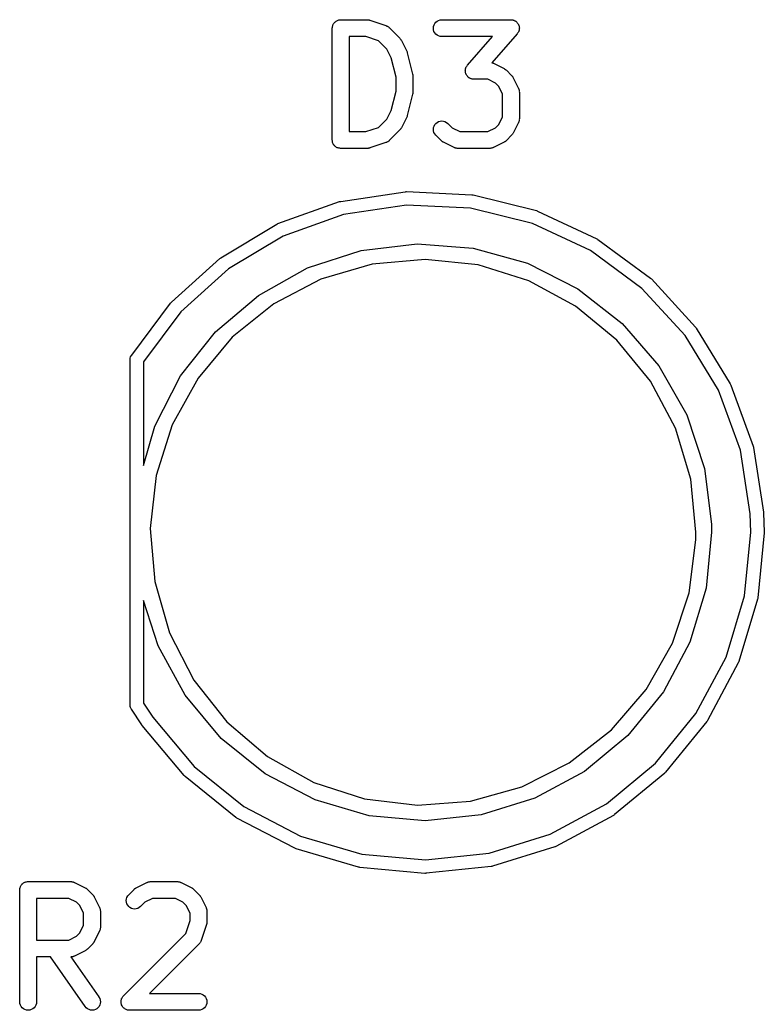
# Model space of a CAD drawing. Extents: x 96 to 170.2, y -65.9 to -29.9.
# Drawn here: x 111.71 to 118.37, y -53.3 to -44.44 of the extents above; entities that cross this region are included whole.
import ezdxf

# ---------------------------------------------------------------- set-up
doc = ezdxf.new("R2010")
doc.units = 0
doc.header["$MEASUREMENT"] = 0
doc.layers.add('BLACK', color=7, linetype='CONTINUOUS')

msp = doc.modelspace()

# ---------------------------------------------------------------- linework, layer by layer
at = {"layer": 'BLACK', "linetype": 'CONTINUOUS'}
for p, q in [((114.525, -44.4608), (114.531, -44.4564)), ((114.531, -44.4564), (114.536, -44.4519)), ((114.536, -44.4519), (114.537, -44.4518)), ((114.537, -44.4516), (114.543, -44.4484)), ((114.537, -44.4518), (114.537, -44.4516)), ((114.543, -44.4484), (114.549, -44.445)), ((114.549, -44.445), (114.55, -44.445)), ((114.55, -44.4448), (114.557, -44.4428)), ((114.55, -44.445), (114.55, -44.4448)), ((114.557, -44.4428), (114.563, -44.4408)), ((114.563, -44.4408), (114.564, -44.4408)), ((114.564, -44.4407), (114.571, -44.4401)), ((114.564, -44.4408), (114.564, -44.4407)), ((114.571, -44.4401), (114.578, -44.4394)), ((114.578, -44.4394), (114.816, -44.4394)), ((114.816, -44.4394), (114.817, -44.4394)), ((114.817, -44.4394), (114.821, -44.4399)), ((114.821, -44.4399), (114.825, -44.44)), ((114.825, -44.44), (114.828, -44.4407)), ((114.828, -44.4407), (114.832, -44.441)), ((114.832, -44.441), (114.836, -44.4423)), ((114.836, -44.4423), (114.84, -44.4432)), ((114.84, -44.4432), (114.983, -44.4908)), ((115.43, -44.4612), (115.441, -44.4519)), ((115.441, -44.4519), (115.454, -44.445)), ((115.454, -44.445), (115.468, -44.4408)), ((115.468, -44.4408), (115.483, -44.4394)), ((115.483, -44.4394), (116.102, -44.4394)), ((116.102, -44.4394), (116.103, -44.4394)), ((116.103, -44.4394), (116.107, -44.4399)), ((116.107, -44.4399), (116.112, -44.4401)), ((116.112, -44.4401), (116.115, -44.4407)), ((116.115, -44.4407), (116.117, -44.441)), ((116.117, -44.441), (116.122, -44.4424)), ((116.122, -44.4424), (116.126, -44.4435)), ((116.126, -44.4435), (116.129, -44.4446)), ((116.129, -44.4446), (116.131, -44.4454)), ((116.131, -44.4454), (116.135, -44.4477)), ((116.135, -44.4477), (116.14, -44.4497)), ((116.14, -44.4497), (116.142, -44.4512)), ((116.142, -44.4512), (116.144, -44.4525)), ((116.144, -44.4525), (116.148, -44.4555)), ((116.148, -44.4555), (116.151, -44.4583)), ((114.503, -44.5133), (114.504, -44.5063)), ((114.503, -44.5138), (114.503, -44.5133)), ((114.503, -44.5139), (114.503, -44.5138)), ((114.503, -44.5144), (114.503, -44.5139)), ((114.503, -44.5139), (114.503, -44.5139)), ((114.503, -45.5144), (114.503, -44.5144)), ((114.504, -44.4993), (114.505, -44.499)), ((114.504, -44.5063), (114.504, -44.4993)), ((114.505, -44.4988), (114.507, -44.4921)), ((114.505, -44.499), (114.505, -44.4988)), ((114.507, -44.4921), (114.509, -44.4853)), ((114.509, -44.4848), (114.512, -44.4786)), ((114.509, -44.4851), (114.509, -44.4848)), ((114.509, -44.4853), (114.509, -44.4851)), ((114.512, -44.4786), (114.516, -44.4724)), ((114.516, -44.472), (114.521, -44.4666)), ((114.516, -44.4722), (114.516, -44.472)), ((114.516, -44.4724), (114.516, -44.4722)), ((114.521, -44.4666), (114.525, -44.4612)), ((114.525, -44.461), (114.525, -44.4608)), ((114.525, -44.4612), (114.525, -44.461)), ((114.983, -44.4908), (114.984, -44.4912)), ((114.984, -44.4912), (114.986, -44.4921)), ((114.986, -44.4921), (114.988, -44.4928)), ((114.988, -44.4928), (114.992, -44.4952)), ((114.992, -44.4952), (114.997, -44.4973)), ((114.997, -44.4973), (114.999, -44.4986)), ((114.999, -44.4986), (115.001, -44.4997)), ((115.001, -44.4997), (115.005, -44.5029)), ((115.005, -44.5029), (115.009, -44.5059)), ((115.009, -44.5059), (115.01, -44.5076)), ((115.01, -44.5076), (115.012, -44.509)), ((115.012, -44.509), (115.107, -44.6042)), ((115.408, -44.5139), (115.409, -44.4993)), ((115.409, -44.5284), (115.408, -44.5139)), ((115.409, -44.4993), (115.414, -44.4853)), ((115.413, -44.5425), (115.409, -44.5284)), ((115.42, -44.5554), (115.413, -44.5425)), ((115.414, -44.4853), (115.42, -44.4724)), ((115.42, -44.4724), (115.43, -44.4612)), ((116.151, -44.4583), (116.153, -44.4602)), ((116.153, -44.4602), (116.155, -44.4619)), ((116.155, -44.4619), (116.158, -44.4656)), ((116.158, -44.4656), (116.161, -44.469)), ((116.161, -44.469), (116.163, -44.4713)), ((116.163, -44.4713), (116.164, -44.4733)), ((116.164, -44.4733), (116.167, -44.4775)), ((116.167, -44.4775), (116.169, -44.4815)), ((116.169, -44.4815), (116.17, -44.484)), ((116.171, -44.5434), (116.169, -44.5476)), ((116.17, -44.484), (116.171, -44.4863)), ((116.171, -44.4863), (116.173, -44.4908)), ((116.172, -44.5409), (116.171, -44.5434)), ((116.173, -44.5385), (116.172, -44.5409)), ((116.173, -44.4908), (116.174, -44.4952)), ((116.174, -44.534), (116.173, -44.5385)), ((116.174, -44.4952), (116.175, -44.4978)), ((116.175, -44.5295), (116.174, -44.534)), ((116.175, -44.4978), (116.175, -44.5003)), ((116.175, -44.5003), (116.176, -44.505)), ((116.176, -44.5243), (116.175, -44.5268)), ((116.175, -44.5268), (116.175, -44.5295)), ((116.176, -44.505), (116.177, -44.5097)), ((116.177, -44.5097), (116.176, -44.5123)), ((116.176, -44.5123), (116.177, -44.5149)), ((116.177, -44.5149), (116.176, -44.5196)), ((116.176, -44.5196), (116.176, -44.5243)), ((114.653, -44.5894), (114.653, -45.4394)), ((114.804, -44.5894), (114.653, -44.5894)), ((114.918, -44.6276), (114.804, -44.5894)), ((114.992, -44.7017), (114.918, -44.6276)), ((115.107, -44.6042), (115.108, -44.6049)), ((115.108, -44.6049), (115.11, -44.6082)), ((115.11, -44.6082), (115.113, -44.6113)), ((115.113, -44.6113), (115.115, -44.614)), ((115.115, -44.614), (115.117, -44.6164)), ((115.117, -44.6164), (115.119, -44.6201)), ((115.119, -44.6201), (115.121, -44.6237)), ((115.121, -44.6237), (115.169, -44.7189)), ((115.429, -44.5669), (115.42, -44.5554)), ((115.44, -44.5763), (115.429, -44.5669)), ((115.453, -44.5833), (115.44, -44.5763)), ((115.467, -44.5877), (115.453, -44.5833)), ((115.482, -44.5894), (115.467, -44.5877)), ((115.483, -44.5894), (115.482, -44.5894)), ((115.936, -44.5894), (115.483, -44.5894)), ((115.712, -44.8459), (115.936, -44.5894)), ((116.158, -44.5638), (115.931, -44.8231)), ((116.161, -44.5599), (116.158, -44.5638)), ((116.164, -44.5563), (116.161, -44.5599)), ((116.165, -44.554), (116.164, -44.5563)), ((116.167, -44.5519), (116.165, -44.554)), ((116.169, -44.5476), (116.167, -44.5519)), ((115.031, -44.7787), (114.992, -44.7017)), ((115.169, -44.7189), (115.169, -44.7199)), ((115.169, -44.7199), (115.169, -44.7202)), ((115.169, -44.7202), (115.17, -44.7205)), ((115.17, -44.7205), (115.172, -44.7271)), ((115.074, -44.9522), (115.031, -44.7787)), ((115.172, -44.7271), (115.174, -44.7336)), ((115.174, -44.7336), (115.174, -44.734)), ((115.174, -44.734), (115.174, -44.7343)), ((115.174, -44.7343), (115.222, -44.9248)), ((115.693, -44.8948), (115.694, -44.8901)), ((115.694, -44.8974), (115.693, -44.8948)), ((115.694, -44.8854), (115.695, -44.8829)), ((115.694, -44.8901), (115.694, -44.8854)), ((115.694, -44.9001), (115.694, -44.8974)), ((115.695, -44.8803), (115.696, -44.8758)), ((115.695, -44.8829), (115.695, -44.8803)), ((115.696, -44.8758), (115.697, -44.8712)), ((115.697, -44.8712), (115.698, -44.8688)), ((115.698, -44.8688), (115.699, -44.8663)), ((115.699, -44.8663), (115.701, -44.8621)), ((115.701, -44.8621), (115.703, -44.8578)), ((115.703, -44.8578), (115.705, -44.8557)), ((115.705, -44.8557), (115.706, -44.8534)), ((115.706, -44.8534), (115.709, -44.8498)), ((115.709, -44.8498), (115.712, -44.8459)), ((115.931, -44.8231), (115.936, -44.8248)), ((115.936, -44.8248), (115.941, -44.8264)), ((115.941, -44.8264), (115.943, -44.8275)), ((115.943, -44.8275), (115.945, -44.8283)), ((115.945, -44.8283), (116.04, -44.8759)), ((116.04, -44.8759), (116.041, -44.8763)), ((116.041, -44.8763), (116.044, -44.8786)), ((116.044, -44.8786), (116.048, -44.8806)), ((116.048, -44.8806), (116.051, -44.8826)), ((116.051, -44.8826), (116.053, -44.8843)), ((116.053, -44.8843), (116.056, -44.8872)), ((116.056, -44.8872), (116.06, -44.8899)), ((116.06, -44.8899), (116.107, -44.9375)), ((115.074, -45.0766), (115.074, -44.9522)), ((115.222, -44.9248), (115.222, -44.9258)), ((115.222, -44.9258), (115.223, -44.9271)), ((115.223, -44.9271), (115.223, -44.9284)), ((115.223, -44.9284), (115.223, -44.9344)), ((115.223, -44.9344), (115.224, -44.9403)), ((115.224, -44.9403), (115.224, -44.9416)), ((115.224, -44.9416), (115.224, -44.943)), ((115.224, -44.943), (115.224, -45.0858)), ((115.694, -44.9047), (115.694, -44.9001)), ((115.695, -44.9094), (115.694, -44.9047)), ((115.695, -44.9119), (115.695, -44.9094)), ((115.696, -44.9145), (115.695, -44.9119)), ((115.698, -44.9189), (115.696, -44.9145)), ((115.699, -44.9234), (115.698, -44.9189)), ((115.7, -44.9258), (115.699, -44.9234)), ((115.701, -44.9282), (115.7, -44.9258)), ((115.703, -44.9322), (115.701, -44.9282)), ((115.706, -44.9364), (115.703, -44.9322)), ((115.707, -44.9384), (115.706, -44.9364)), ((115.709, -44.9407), (115.707, -44.9384)), ((115.712, -44.9441), (115.709, -44.9407)), ((115.715, -44.9478), (115.712, -44.9441)), ((115.717, -44.9495), (115.715, -44.9478)), ((115.719, -44.9514), (115.717, -44.9495)), ((115.722, -44.9542), (115.719, -44.9514)), ((115.726, -44.9572), (115.722, -44.9542)), ((115.728, -44.9585), (115.726, -44.9572)), ((115.73, -44.96), (115.728, -44.9585)), ((115.735, -44.962), (115.73, -44.96)), ((115.739, -44.9643), (115.735, -44.962)), ((115.741, -44.9651), (115.739, -44.9643)), ((115.744, -44.9662), (115.741, -44.9651)), ((115.748, -44.9673), (115.744, -44.9662)), ((115.753, -44.9687), (115.748, -44.9673)), ((115.755, -44.969), (115.753, -44.9687)), ((115.758, -44.9696), (115.755, -44.969)), ((115.763, -44.9698), (115.758, -44.9696)), ((115.767, -44.9703), (115.763, -44.9698)), ((115.768, -44.9703), (115.767, -44.9703)), ((115.894, -44.9703), (115.768, -44.9703)), ((115.962, -45.0046), (115.894, -44.9703)), ((116.107, -44.9375), (116.108, -44.9383)), ((116.108, -44.9383), (116.11, -44.9416)), ((116.11, -44.9416), (116.113, -44.9446)), ((116.113, -44.9446), (116.115, -44.9473)), ((116.115, -44.9473), (116.117, -44.9497)), ((116.117, -44.9497), (116.119, -44.9535)), ((116.119, -44.9535), (116.121, -44.957)), ((116.121, -44.957), (116.169, -45.0523)), ((115.031, -45.2501), (115.074, -45.0766)), ((115.992, -45.035), (115.962, -45.0046)), ((116.027, -45.1035), (115.992, -45.035)), ((116.169, -45.0523), (116.169, -45.0532)), ((116.169, -45.0532), (116.17, -45.0553)), ((116.17, -45.0553), (116.171, -45.0572)), ((116.171, -45.0572), (116.173, -45.0621)), ((116.173, -45.0621), (116.174, -45.0669)), ((116.174, -45.0669), (116.175, -45.0691)), ((116.175, -45.0691), (116.175, -45.0712)), ((116.175, -45.0712), (116.176, -45.0763)), ((116.176, -45.0763), (116.177, -45.0814)), ((115.222, -45.104), (115.174, -45.2945)), ((115.223, -45.1014), (115.222, -45.1027)), ((115.222, -45.1027), (115.222, -45.104)), ((115.224, -45.0895), (115.223, -45.0955)), ((115.223, -45.0955), (115.223, -45.1014)), ((115.224, -45.0858), (115.224, -45.0869)), ((115.224, -45.0869), (115.224, -45.0882)), ((115.224, -45.0882), (115.224, -45.0895)), ((116.027, -45.3062), (116.027, -45.1035)), ((116.177, -45.0814), (116.176, -45.0836)), ((116.176, -45.0836), (116.177, -45.0858)), ((116.177, -45.0858), (116.177, -45.3239)), ((114.992, -45.3271), (115.031, -45.2501)), ((114.918, -45.4012), (114.992, -45.3271)), ((115.169, -45.3098), (115.121, -45.4051)), ((115.172, -45.3027), (115.169, -45.3092)), ((115.169, -45.3092), (115.169, -45.3095)), ((115.169, -45.3095), (115.169, -45.3098)), ((115.174, -45.2962), (115.172, -45.3027)), ((115.174, -45.2945), (115.174, -45.2955)), ((115.174, -45.2955), (115.174, -45.2958)), ((115.174, -45.2958), (115.174, -45.2962)), ((115.992, -45.3747), (116.027, -45.3062)), ((116.175, -45.3395), (116.174, -45.3416)), ((116.174, -45.3416), (116.174, -45.3438)), ((116.176, -45.3344), (116.175, -45.3395)), ((116.177, -45.325), (116.176, -45.3271)), ((116.176, -45.3271), (116.177, -45.3294)), ((116.177, -45.3294), (116.176, -45.3344)), ((116.177, -45.3239), (116.177, -45.325)), ((114.804, -45.4394), (114.918, -45.4012)), ((115.107, -45.4246), (115.012, -45.5198)), ((115.11, -45.4213), (115.107, -45.4246)), ((115.113, -45.4183), (115.11, -45.4213)), ((115.114, -45.4157), (115.113, -45.4183)), ((115.116, -45.4132), (115.114, -45.4157)), ((115.118, -45.4095), (115.116, -45.4132)), ((115.121, -45.406), (115.118, -45.4095)), ((115.121, -45.4051), (115.121, -45.406)), ((115.408, -45.4184), (115.409, -45.4038)), ((115.409, -45.4329), (115.408, -45.4184)), ((115.409, -45.4038), (115.414, -45.3898)), ((115.414, -45.3898), (115.421, -45.377)), ((115.421, -45.377), (115.43, -45.3657)), ((115.43, -45.3657), (115.441, -45.3565)), ((115.441, -45.3565), (115.454, -45.3497)), ((115.454, -45.3497), (115.468, -45.3455)), ((115.468, -45.3455), (115.483, -45.3441)), ((115.483, -45.3441), (115.497, -45.3456)), ((115.497, -45.3456), (115.511, -45.3499)), ((115.511, -45.3499), (115.524, -45.3568)), ((115.524, -45.3568), (115.536, -45.3661)), ((115.536, -45.3661), (115.575, -45.4051)), ((115.575, -45.4051), (115.643, -45.4394)), ((115.894, -45.4394), (115.962, -45.4051)), ((115.962, -45.4051), (115.992, -45.3747)), ((116.169, -45.3574), (116.121, -45.4527)), ((116.17, -45.3554), (116.169, -45.3574)), ((116.171, -45.3534), (116.17, -45.3554)), ((116.172, -45.3486), (116.171, -45.3534)), ((116.174, -45.3438), (116.172, -45.3486)), ((114.504, -45.5214), (114.503, -45.5144)), ((114.653, -45.4394), (114.804, -45.4394)), ((115.012, -45.5198), (115.011, -45.5205)), ((115.413, -45.447), (115.409, -45.4329)), ((115.42, -45.46), (115.413, -45.447)), ((115.429, -45.4714), (115.42, -45.46)), ((115.43, -45.4722), (115.429, -45.4714)), ((115.477, -45.5198), (115.43, -45.4722)), ((115.481, -45.5225), (115.477, -45.5198)), ((115.643, -45.4394), (115.894, -45.4394)), ((116.06, -45.5198), (116.059, -45.5205)), ((116.107, -45.4722), (116.06, -45.5198)), ((116.11, -45.4689), (116.107, -45.4722)), ((116.113, -45.4659), (116.11, -45.4689)), ((116.114, -45.4633), (116.113, -45.4659)), ((116.116, -45.4609), (116.114, -45.4633)), ((116.118, -45.4572), (116.116, -45.4609)), ((116.121, -45.4536), (116.118, -45.4572)), ((116.121, -45.4527), (116.121, -45.4536)), ((114.504, -45.5284), (114.504, -45.5214)), ((114.504, -45.5287), (114.504, -45.5284)), ((114.504, -45.5289), (114.504, -45.5287)), ((114.506, -45.5357), (114.504, -45.5289)), ((114.508, -45.5425), (114.506, -45.5357)), ((114.508, -45.5427), (114.508, -45.5425)), ((114.509, -45.543), (114.508, -45.5427)), ((114.512, -45.5492), (114.509, -45.543)), ((114.515, -45.5554), (114.512, -45.5492)), ((114.515, -45.5557), (114.515, -45.5554)), ((114.515, -45.5559), (114.515, -45.5557)), ((114.52, -45.5614), (114.515, -45.5559)), ((114.524, -45.5669), (114.52, -45.5614)), ((114.525, -45.567), (114.524, -45.5669)), ((114.525, -45.5672), (114.525, -45.567)), ((114.53, -45.5717), (114.525, -45.5672)), ((114.536, -45.5763), (114.53, -45.5717)), ((114.536, -45.5764), (114.536, -45.5763)), ((114.536, -45.5766), (114.536, -45.5764)), ((114.542, -45.5799), (114.536, -45.5766)), ((114.548, -45.5833), (114.542, -45.5799)), ((114.549, -45.5834), (114.548, -45.5833)), ((114.549, -45.5835), (114.549, -45.5834)), ((114.556, -45.5856), (114.549, -45.5835)), ((114.562, -45.5877), (114.556, -45.5856)), ((114.563, -45.5878), (114.562, -45.5877)), ((114.57, -45.5886), (114.563, -45.5878)), ((114.563, -45.5878), (114.563, -45.5878)), ((114.577, -45.5894), (114.57, -45.5886)), ((114.578, -45.5894), (114.577, -45.5894)), ((114.577, -45.5894), (114.577, -45.5894)), ((114.577, -45.5894), (114.577, -45.5894)), ((114.577, -45.5894), (114.577, -45.5894)), ((114.816, -45.5894), (114.578, -45.5894)), ((114.82, -45.589), (114.816, -45.5894)), ((114.824, -45.5889), (114.82, -45.589)), ((114.827, -45.5883), (114.824, -45.5889)), ((114.831, -45.588), (114.827, -45.5883)), ((114.835, -45.5867), (114.831, -45.588)), ((114.839, -45.5859), (114.835, -45.5867)), ((114.84, -45.5855), (114.839, -45.5859)), ((114.983, -45.5379), (114.84, -45.5855)), ((114.985, -45.537), (114.983, -45.5379)), ((114.987, -45.5364), (114.985, -45.537)), ((114.991, -45.534), (114.987, -45.5364)), ((114.996, -45.532), (114.991, -45.534)), ((114.998, -45.5307), (114.996, -45.532)), ((115, -45.5297), (114.998, -45.5307)), ((115.004, -45.5265), (115, -45.5297)), ((115.008, -45.5235), (115.004, -45.5265)), ((115.009, -45.5219), (115.008, -45.5235)), ((115.011, -45.5205), (115.009, -45.5219)), ((115.484, -45.5254), (115.481, -45.5225)), ((115.486, -45.5271), (115.484, -45.5254)), ((115.489, -45.5291), (115.486, -45.5271)), ((115.492, -45.5311), (115.489, -45.5291)), ((115.496, -45.5334), (115.492, -45.5311)), ((115.497, -45.5338), (115.496, -45.5334)), ((115.592, -45.5815), (115.497, -45.5338)), ((115.594, -45.5823), (115.592, -45.5815)), ((115.596, -45.5833), (115.594, -45.5823)), ((115.601, -45.5849), (115.596, -45.5833)), ((115.606, -45.5867), (115.601, -45.5849)), ((115.608, -45.5871), (115.606, -45.5867)), ((115.61, -45.5877), (115.608, -45.5871)), ((115.615, -45.5883), (115.61, -45.5877)), ((115.62, -45.5892), (115.615, -45.5883)), ((115.622, -45.5891), (115.62, -45.5892)), ((115.624, -45.5894), (115.622, -45.5891)), ((115.626, -45.5894), (115.624, -45.5894)), ((115.911, -45.5894), (115.626, -45.5894)), ((115.913, -45.5892), (115.911, -45.5894)), ((115.916, -45.5893), (115.913, -45.5892)), ((115.921, -45.5885), (115.916, -45.5893)), ((115.926, -45.588), (115.921, -45.5885)), ((115.928, -45.5873), (115.926, -45.588)), ((115.93, -45.587), (115.928, -45.5873)), ((115.935, -45.5852), (115.93, -45.587)), ((115.94, -45.5837), (115.935, -45.5852)), ((115.942, -45.5827), (115.94, -45.5837)), ((115.944, -45.5819), (115.942, -45.5827)), ((115.945, -45.5815), (115.944, -45.5819)), ((116.04, -45.5338), (115.945, -45.5815)), ((116.044, -45.5316), (116.04, -45.5338)), ((116.047, -45.5297), (116.044, -45.5316)), ((116.05, -45.5277), (116.047, -45.5297)), ((116.052, -45.5261), (116.05, -45.5277)), ((116.055, -45.5232), (116.052, -45.5261)), ((116.059, -45.5205), (116.055, -45.5232)), ((114.579, -46.0626), (115.156, -45.9765)), ((115.156, -45.9765), (115.157, -45.9763)), ((115.157, -45.9763), (115.163, -45.9761)), ((115.163, -45.9761), (115.168, -45.9759)), ((115.168, -45.9759), (115.751, -46.0035)), ((115.751, -46.0035), (115.752, -46.0035)), ((115.752, -46.0035), (115.757, -46.0044)), ((115.757, -46.0044), (115.763, -46.0051)), ((115.763, -46.0051), (116.329, -46.1454)), ((114.018, -46.2621), (114.568, -46.0655)), ((114.568, -46.0655), (114.569, -46.0652)), ((114.569, -46.0652), (114.574, -46.0639)), ((114.574, -46.0639), (114.579, -46.0626)), ((115.168, -46.096), (114.603, -46.1804)), ((115.739, -46.123), (115.168, -46.096)), ((116.294, -46.2605), (115.739, -46.123)), ((114.603, -46.1804), (114.064, -46.3731)), ((116.329, -46.1454), (116.33, -46.1456)), ((116.33, -46.1456), (116.335, -46.1475)), ((116.335, -46.1475), (116.34, -46.1493)), ((116.34, -46.1493), (116.868, -46.3969)), ((113.507, -46.5667), (114.008, -46.2671)), ((114.008, -46.2671), (114.009, -46.2667)), ((114.009, -46.2667), (114.014, -46.2644)), ((114.014, -46.2644), (114.018, -46.2621)), ((116.812, -46.5031), (116.294, -46.2605)), ((114.064, -46.3731), (113.574, -46.6667)), ((116.868, -46.3969), (116.869, -46.3973)), ((116.869, -46.3973), (116.874, -46.4002)), ((116.874, -46.4002), (116.878, -46.4029)), ((116.878, -46.4029), (117.349, -46.7485)), ((114.762, -46.5022), (115.262, -46.4426)), ((115.262, -46.4426), (115.764, -46.4812)), ((115.764, -46.4812), (116.249, -46.6166)), ((113.065, -46.9648), (113.498, -46.5737)), ((113.498, -46.5731), (113.503, -46.5699)), ((113.498, -46.5737), (113.498, -46.5731)), ((113.503, -46.5699), (113.507, -46.5667)), ((114.283, -46.6578), (114.762, -46.5022)), ((115.333, -46.5821), (114.859, -46.6252)), ((115.807, -46.6318), (115.333, -46.5821)), ((117.273, -46.8417), (116.812, -46.5031)), ((113.574, -46.6667), (113.149, -47.0499)), ((113.844, -46.9034), (114.283, -46.6578)), ((114.859, -46.6252), (114.402, -46.7597)), ((116.262, -46.7727), (115.807, -46.6318)), ((116.249, -46.6166), (116.698, -46.8436)), ((117.349, -46.7485), (117.349, -46.749)), ((117.349, -46.749), (117.353, -46.7527)), ((117.353, -46.7527), (117.357, -46.7563)), ((117.357, -46.7563), (117.752, -47.1866)), ((114.402, -46.7597), (113.98, -46.9803)), ((116.68, -46.9991), (116.262, -46.7727)), ((116.698, -46.8436), (117.095, -47.1536)), ((117.659, -47.2633), (117.273, -46.8417)), ((113.46, -47.2298), (113.844, -46.9034)), ((112.71, -47.4383), (113.057, -46.9735)), ((113.057, -46.9728), (113.061, -46.9689)), ((113.057, -46.9735), (113.057, -46.9728)), ((113.061, -46.9689), (113.065, -46.9648)), ((113.98, -46.9803), (113.609, -47.2787)), ((117.047, -47.3027), (116.68, -46.9991)), ((113.149, -47.0499), (112.816, -47.4971)), ((117.095, -47.1536), (117.424, -47.5348)), ((117.752, -47.1866), (117.752, -47.1872)), ((117.752, -47.1872), (117.755, -47.1916)), ((117.755, -47.1916), (117.759, -47.1959)), ((117.759, -47.1959), (118.062, -47.6946)), ((113.147, -47.6244), (113.46, -47.2298)), ((113.609, -47.2787), (113.303, -47.6435)), ((117.956, -47.7519), (117.659, -47.2633)), ((117.348, -47.6717), (117.047, -47.3027)), ((112.696, -47.4741), (112.697, -47.4652)), ((112.697, -47.4652), (112.7, -47.4539)), ((112.7, -47.4539), (112.706, -47.4435)), ((112.706, -47.4435), (112.71, -47.4383)), ((112.696, -50.5699), (112.696, -47.4741)), ((112.816, -47.4971), (112.816, -48.4251)), ((117.424, -47.5348), (117.673, -47.9726)), ((112.917, -48.0722), (113.147, -47.6244)), ((113.303, -47.6435), (113.073, -48.0608)), ((117.572, -48.0922), (117.348, -47.6717)), ((118.062, -47.6946), (118.062, -47.6953)), ((118.062, -47.6953), (118.064, -47.7002)), ((118.064, -47.7002), (118.067, -47.7052)), ((118.067, -47.7052), (118.267, -48.2532)), ((118.153, -48.2889), (117.956, -47.7519)), ((117.673, -47.9726), (117.832, -48.4504)), ((112.816, -48.4251), (112.917, -48.0722)), ((113.073, -48.0608), (112.929, -48.5147)), ((117.71, -48.5481), (117.572, -48.0922)), ((118.267, -48.2532), (118.268, -48.254)), ((118.268, -48.254), (118.269, -48.2593)), ((118.269, -48.2593), (118.27, -48.2645)), ((118.27, -48.2645), (118.36, -48.8411)), ((118.241, -48.8559), (118.153, -48.2889)), ((112.929, -48.5147), (112.876, -48.9879)), ((117.832, -48.4504), (117.895, -48.95)), ((117.756, -49.022), (117.71, -48.5481)), ((118.246, -49.0197), (118.241, -48.8559)), ((118.36, -48.8411), (118.36, -48.8419)), ((118.36, -48.8419), (118.361, -48.8453)), ((118.361, -48.8453), (118.361, -48.8486)), ((118.361, -48.8486), (118.366, -49.0207)), ((117.895, -48.95), (117.896, -49.022)), ((112.876, -48.9879), (112.916, -49.4625)), ((117.755, -49.0901), (117.756, -49.022)), ((117.896, -49.022), (117.847, -49.5231)), ((118.19, -49.5906), (118.246, -49.0197)), ((118.366, -49.0274), (118.309, -49.6082)), ((118.366, -49.0207), (118.366, -49.0216)), ((118.366, -49.0216), (118.366, -49.0249)), ((118.366, -49.0249), (118.366, -49.0274)), ((117.695, -49.5626), (117.755, -49.0901)), ((112.916, -49.4625), (113.047, -49.9202)), ((117.545, -50.0144), (117.695, -49.5626)), ((117.847, -49.5231), (117.701, -50.0052)), ((118.025, -50.138), (118.19, -49.5906)), ((112.945, -50.0384), (112.816, -49.6329)), ((112.816, -49.6329), (112.816, -50.5492)), ((118.307, -49.6196), (118.138, -50.1783)), ((118.308, -49.6143), (118.307, -49.6196)), ((118.309, -49.609), (118.308, -49.6143)), ((118.309, -49.6082), (118.309, -49.609)), ((113.047, -49.9202), (113.265, -50.3438)), ((117.31, -50.4285), (117.545, -50.0144)), ((117.701, -50.0052), (117.465, -50.4497)), ((113.187, -50.4796), (112.945, -50.0384)), ((117.756, -50.6429), (118.025, -50.138)), ((118.134, -50.1891), (117.86, -50.7044)), ((118.136, -50.1841), (118.134, -50.1891)), ((118.138, -50.1791), (118.136, -50.1841)), ((118.138, -50.1783), (118.138, -50.1791)), ((113.265, -50.3438), (113.561, -50.717)), ((116.999, -50.789), (117.31, -50.4285)), ((117.465, -50.4497), (117.147, -50.84)), ((112.816, -50.5492), (112.898, -50.676)), ((113.511, -50.8653), (113.187, -50.4796)), ((112.697, -50.5788), (112.696, -50.5699)), ((112.7, -50.5901), (112.697, -50.5788)), ((112.706, -50.6005), (112.7, -50.5901)), ((112.708, -50.603), (112.706, -50.6005)), ((112.799, -50.7441), (112.708, -50.603)), ((117.395, -51.0861), (117.756, -50.6429)), ((112.801, -50.7467), (112.799, -50.7441)), ((112.898, -50.676), (113.267, -51.1155)), ((113.561, -50.717), (113.923, -51.0256)), ((117.853, -50.7142), (117.484, -51.1664)), ((117.856, -50.7097), (117.853, -50.7142)), ((117.859, -50.7052), (117.856, -50.7097)), ((117.86, -50.7044), (117.859, -50.7052)), ((112.803, -50.7496), (112.801, -50.7467)), ((112.803, -50.7502), (112.803, -50.7496)), ((113.178, -51.1972), (112.803, -50.7502)), ((116.623, -51.0822), (116.999, -50.789)), ((113.903, -51.1809), (113.511, -50.8653)), ((117.147, -50.84), (116.759, -51.1609)), ((113.923, -51.0256), (114.339, -51.2579)), ((116.198, -51.2969), (116.623, -51.0822)), ((116.955, -51.4506), (117.395, -51.0861)), ((113.267, -51.1155), (113.712, -51.4737)), ((114.35, -51.4141), (113.903, -51.1809)), ((116.759, -51.1609), (116.316, -51.4004)), ((117.476, -51.1748), (117.027, -51.5468)), ((117.48, -51.1709), (117.476, -51.1748)), ((117.484, -51.1671), (117.48, -51.1709)), ((117.484, -51.1664), (117.484, -51.1671)), ((113.182, -51.201), (113.178, -51.1972)), ((113.186, -51.2048), (113.182, -51.201)), ((113.187, -51.2054), (113.186, -51.2048)), ((113.642, -51.5709), (113.187, -51.2054)), ((114.339, -51.2579), (114.792, -51.4051)), ((115.74, -51.4249), (116.198, -51.2969)), ((114.833, -51.5563), (114.35, -51.4141)), ((114.792, -51.4051), (115.265, -51.4615)), ((115.265, -51.4615), (115.74, -51.4249)), ((116.316, -51.4004), (115.835, -51.5493)), ((116.452, -51.7226), (116.955, -51.4506)), ((113.712, -51.4737), (114.219, -51.7386)), ((113.646, -51.5739), (113.642, -51.5709)), ((113.651, -51.577), (113.646, -51.5739)), ((113.651, -51.5774), (113.651, -51.577)), ((114.169, -51.8476), (113.651, -51.5774)), ((115.334, -51.6019), (114.833, -51.5563)), ((115.835, -51.5493), (115.334, -51.6019)), ((117.017, -51.5533), (116.504, -51.831)), ((117.021, -51.5503), (117.017, -51.5533)), ((117.026, -51.5473), (117.021, -51.5503)), ((117.027, -51.5468), (117.026, -51.5473)), ((114.219, -51.7386), (114.767, -51.8999)), ((115.906, -51.8918), (116.452, -51.7226)), ((114.174, -51.8497), (114.169, -51.8476)), ((114.179, -51.8518), (114.174, -51.8497)), ((114.179, -51.852), (114.179, -51.8518)), ((114.739, -52.0167), (114.179, -51.852)), ((115.337, -51.9516), (115.906, -51.8918)), ((116.493, -51.8355), (115.935, -52.0082)), ((116.498, -51.8334), (116.493, -51.8355)), ((116.503, -51.8314), (116.498, -51.8334)), ((116.504, -51.831), (116.503, -51.8314)), ((114.767, -51.8999), (115.337, -51.9516)), ((114.745, -52.0177), (114.739, -52.0167)), ((114.75, -52.0188), (114.745, -52.0177)), ((114.751, -52.0189), (114.75, -52.0188)), ((115.332, -52.0717), (114.751, -52.0189)), ((115.337, -52.0716), (115.332, -52.0717)), ((115.343, -52.0717), (115.337, -52.0716)), ((115.344, -52.0716), (115.343, -52.0717)), ((115.924, -52.0105), (115.344, -52.0716)), ((115.929, -52.0094), (115.924, -52.0105)), ((115.935, -52.0084), (115.929, -52.0094)), ((115.935, -52.0082), (115.935, -52.0084)), ((111.737, -52.1624), (111.742, -52.1579)), ((111.742, -52.1579), (111.743, -52.1578)), ((111.743, -52.1576), (111.749, -52.1544)), ((111.743, -52.1578), (111.743, -52.1576)), ((111.749, -52.1544), (111.755, -52.151)), ((111.755, -52.151), (111.756, -52.151)), ((111.756, -52.1508), (111.763, -52.1488)), ((111.756, -52.151), (111.756, -52.1508)), ((111.763, -52.1488), (111.769, -52.1468)), ((111.769, -52.1468), (111.77, -52.1468)), ((111.77, -52.1467), (111.777, -52.1461)), ((111.77, -52.1468), (111.77, -52.1467)), ((111.777, -52.1461), (111.784, -52.1454)), ((111.784, -52.1454), (112.165, -52.1454)), ((112.165, -52.1454), (112.166, -52.1454)), ((112.166, -52.1454), (112.168, -52.1456)), ((112.168, -52.1456), (112.17, -52.1456)), ((112.17, -52.1456), (112.175, -52.1464)), ((112.175, -52.1464), (112.18, -52.147)), ((112.18, -52.147), (112.183, -52.1477)), ((112.183, -52.1477), (112.185, -52.1481)), ((112.185, -52.1481), (112.19, -52.1499)), ((112.19, -52.1499), (112.194, -52.1514)), ((112.194, -52.1514), (112.196, -52.1525)), ((112.196, -52.1525), (112.198, -52.1533)), ((112.198, -52.1533), (112.294, -52.2009)), ((112.75, -52.2009), (112.846, -52.1533)), ((112.846, -52.1533), (112.847, -52.1528)), ((112.847, -52.1528), (112.849, -52.1521)), ((112.849, -52.1521), (112.851, -52.151)), ((112.851, -52.151), (112.855, -52.1496)), ((112.855, -52.1496), (112.86, -52.1478)), ((112.86, -52.1478), (112.862, -52.1474)), ((112.862, -52.1474), (112.865, -52.1468)), ((112.865, -52.1468), (112.87, -52.1463)), ((112.87, -52.1463), (112.875, -52.1455)), ((112.875, -52.1455), (112.877, -52.1456)), ((112.877, -52.1456), (112.879, -52.1454)), ((112.879, -52.1454), (113.117, -52.1454)), ((113.117, -52.1454), (113.118, -52.1454)), ((113.118, -52.1454), (113.12, -52.1456)), ((113.12, -52.1456), (113.123, -52.1456)), ((113.123, -52.1456), (113.128, -52.1464)), ((113.128, -52.1464), (113.133, -52.147)), ((113.133, -52.147), (113.135, -52.1477)), ((113.135, -52.1477), (113.137, -52.1481)), ((113.137, -52.1481), (113.142, -52.1499)), ((113.142, -52.1499), (113.147, -52.1514)), ((113.147, -52.1514), (113.149, -52.1525)), ((113.149, -52.1525), (113.151, -52.1533)), ((113.151, -52.1533), (113.246, -52.2009)), ((111.709, -52.2193), (111.71, -52.2123)), ((111.709, -52.2198), (111.709, -52.2193)), ((111.709, -52.2199), (111.709, -52.2198)), ((111.709, -52.2204), (111.709, -52.2199)), ((111.709, -52.2199), (111.709, -52.2199)), ((111.709, -53.2204), (111.709, -52.2204)), ((111.71, -52.2053), (111.711, -52.205)), ((111.71, -52.2123), (111.71, -52.2053)), ((111.711, -52.2048), (111.713, -52.1981)), ((111.711, -52.205), (111.711, -52.2048)), ((111.713, -52.1981), (111.715, -52.1913)), ((111.715, -52.1908), (111.718, -52.1846)), ((111.715, -52.1911), (111.715, -52.1908)), ((111.715, -52.1913), (111.715, -52.1911)), ((111.718, -52.1846), (111.722, -52.1784)), ((111.722, -52.178), (111.727, -52.1726)), ((111.722, -52.1782), (111.722, -52.178)), ((111.722, -52.1784), (111.722, -52.1782)), ((111.727, -52.1726), (111.731, -52.1672)), ((111.731, -52.1668), (111.737, -52.1624)), ((111.731, -52.167), (111.731, -52.1668)), ((111.731, -52.1672), (111.731, -52.167)), ((112.294, -52.2009), (112.295, -52.2014)), ((112.295, -52.2014), (112.298, -52.2037)), ((112.298, -52.2037), (112.302, -52.2057)), ((112.302, -52.2057), (112.304, -52.2077)), ((112.304, -52.2077), (112.307, -52.2094)), ((112.307, -52.2094), (112.31, -52.2123)), ((112.31, -52.2123), (112.313, -52.215)), ((112.313, -52.215), (112.361, -52.2626)), ((112.683, -52.2626), (112.731, -52.215)), ((112.731, -52.215), (112.732, -52.2142)), ((112.732, -52.2142), (112.735, -52.2116)), ((112.735, -52.2116), (112.738, -52.2087)), ((112.738, -52.2087), (112.741, -52.207)), ((112.741, -52.207), (112.743, -52.2051)), ((112.743, -52.2051), (112.747, -52.2032)), ((112.747, -52.2032), (112.75, -52.2009)), ((113.246, -52.2009), (113.247, -52.2014)), ((113.247, -52.2014), (113.25, -52.2037)), ((113.25, -52.2037), (113.254, -52.2057)), ((113.254, -52.2057), (113.257, -52.2077)), ((113.257, -52.2077), (113.259, -52.2094)), ((113.259, -52.2094), (113.262, -52.2123)), ((113.262, -52.2123), (113.266, -52.215)), ((113.266, -52.215), (113.313, -52.2626)), ((111.859, -52.2954), (111.859, -52.6692)), ((112.147, -52.2954), (111.859, -52.2954)), ((112.216, -52.3296), (112.147, -52.2954)), ((112.246, -52.36), (112.216, -52.3296)), ((112.361, -52.2626), (112.361, -52.2633)), ((112.361, -52.2633), (112.364, -52.2666)), ((112.364, -52.2666), (112.367, -52.2697)), ((112.367, -52.2697), (112.369, -52.2723)), ((112.369, -52.2723), (112.371, -52.2748)), ((112.371, -52.2748), (112.373, -52.2785)), ((112.373, -52.2785), (112.375, -52.2821)), ((112.375, -52.2821), (112.422, -52.3773)), ((112.661, -52.3154), (112.663, -52.3008)), ((112.663, -52.3299), (112.661, -52.3154)), ((112.663, -52.3008), (112.667, -52.2868)), ((112.667, -52.344), (112.663, -52.3299)), ((112.667, -52.2868), (112.674, -52.2739)), ((112.674, -52.2739), (112.683, -52.2626)), ((112.828, -52.3296), (112.789, -52.3687)), ((112.897, -52.2954), (112.828, -52.3296)), ((113.1, -52.2954), (112.897, -52.2954)), ((113.168, -52.3296), (113.1, -52.2954)), ((113.198, -52.36), (113.168, -52.3296)), ((113.313, -52.2626), (113.314, -52.2633)), ((113.314, -52.2633), (113.316, -52.2666)), ((113.316, -52.2666), (113.319, -52.2697)), ((113.319, -52.2697), (113.321, -52.2723)), ((113.321, -52.2723), (113.323, -52.2748)), ((113.323, -52.2748), (113.325, -52.2785)), ((113.325, -52.2785), (113.327, -52.2821)), ((113.327, -52.2821), (113.375, -52.3773)), ((112.28, -52.4286), (112.246, -52.36)), ((112.422, -52.3773), (112.423, -52.3783)), ((112.423, -52.3783), (112.424, -52.3803)), ((112.424, -52.3803), (112.425, -52.3823)), ((112.425, -52.3823), (112.426, -52.3872)), ((112.426, -52.3872), (112.428, -52.392)), ((112.428, -52.392), (112.428, -52.3942)), ((112.428, -52.3942), (112.429, -52.3963)), ((112.429, -52.3963), (112.429, -52.4014)), ((112.429, -52.4014), (112.43, -52.4065)), ((112.43, -52.4065), (112.43, -52.4087)), ((112.43, -52.4087), (112.43, -52.4109)), ((112.43, -52.4109), (112.43, -52.5537)), ((112.674, -52.3569), (112.667, -52.344)), ((112.683, -52.3683), (112.674, -52.3569)), ((112.694, -52.3777), (112.683, -52.3683)), ((112.707, -52.3847), (112.694, -52.3777)), ((112.721, -52.389), (112.707, -52.3847)), ((112.736, -52.3906), (112.721, -52.389)), ((112.75, -52.3893), (112.736, -52.3906)), ((112.764, -52.3853), (112.75, -52.3893)), ((112.777, -52.3785), (112.764, -52.3853)), ((112.789, -52.3694), (112.777, -52.3785)), ((112.789, -52.3687), (112.789, -52.3694)), ((113.233, -52.4286), (113.198, -52.36)), ((113.375, -52.3773), (113.375, -52.3783)), ((113.375, -52.3783), (113.376, -52.3803)), ((113.376, -52.3803), (113.377, -52.3823)), ((113.377, -52.3823), (113.379, -52.3872)), ((113.379, -52.3872), (113.38, -52.392)), ((113.38, -52.392), (113.381, -52.3942)), ((113.381, -52.3942), (113.381, -52.3963)), ((113.381, -52.3963), (113.382, -52.4014)), ((113.382, -52.4014), (113.383, -52.4065)), ((113.383, -52.4065), (113.382, -52.4087)), ((113.382, -52.4087), (113.383, -52.4109)), ((113.383, -52.4109), (113.383, -52.5061)), ((112.28, -52.536), (112.28, -52.4286)), ((113.195, -52.6084), (113.233, -52.4939)), ((113.233, -52.4939), (113.233, -52.4286)), ((113.382, -52.5155), (113.381, -52.5186)), ((113.383, -52.5071), (113.382, -52.5113)), ((113.382, -52.5113), (113.382, -52.5155)), ((113.383, -52.5061), (113.383, -52.5071)), ((112.216, -52.6349), (112.246, -52.6045)), ((112.246, -52.6045), (112.28, -52.536)), ((112.422, -52.5873), (112.375, -52.6825)), ((112.423, -52.5852), (112.422, -52.5873)), ((112.424, -52.5833), (112.423, -52.5852)), ((112.426, -52.5784), (112.424, -52.5833)), ((112.428, -52.5736), (112.426, -52.5784)), ((112.429, -52.5693), (112.428, -52.5714)), ((112.428, -52.5714), (112.428, -52.5736)), ((112.43, -52.5592), (112.429, -52.5642)), ((112.429, -52.5642), (112.429, -52.5693)), ((112.43, -52.5537), (112.43, -52.5548)), ((112.43, -52.5548), (112.43, -52.557)), ((112.43, -52.557), (112.43, -52.5592)), ((113.379, -52.5298), (113.331, -52.6727)), ((113.38, -52.5257), (113.379, -52.5298)), ((113.381, -52.5217), (113.38, -52.5257)), ((113.381, -52.5186), (113.381, -52.5217)), ((111.859, -52.6692), (112.147, -52.6692)), ((112.147, -52.6692), (112.216, -52.6349)), ((112.368, -52.6931), (112.366, -52.6957)), ((112.37, -52.6907), (112.368, -52.6931)), ((112.372, -52.687), (112.37, -52.6907)), ((112.374, -52.6834), (112.372, -52.687)), ((112.375, -52.6825), (112.374, -52.6834)), ((112.636, -53.1673), (113.195, -52.6084)), ((113.322, -52.6907), (113.319, -52.6946)), ((113.323, -52.6887), (113.322, -52.6907)), ((113.325, -52.6869), (113.323, -52.6887)), ((113.327, -52.6823), (113.325, -52.6869)), ((113.329, -52.6778), (113.327, -52.6823)), ((113.33, -52.6757), (113.329, -52.6778)), ((113.331, -52.6737), (113.33, -52.6757)), ((113.331, -52.6727), (113.331, -52.6737)), ((112.294, -52.7637), (112.198, -52.8113)), ((112.297, -52.7614), (112.294, -52.7637)), ((112.301, -52.7595), (112.297, -52.7614)), ((112.303, -52.7575), (112.301, -52.7595)), ((112.306, -52.7559), (112.303, -52.7575)), ((112.309, -52.753), (112.306, -52.7559)), ((112.312, -52.7503), (112.309, -52.753)), ((112.313, -52.7496), (112.312, -52.7503)), ((112.361, -52.702), (112.313, -52.7496)), ((112.363, -52.6987), (112.361, -52.702)), ((112.366, -52.6957), (112.363, -52.6987)), ((113.313, -52.702), (112.87, -53.1454)), ((113.315, -52.7003), (113.313, -52.702)), ((113.316, -52.6988), (113.315, -52.7003)), ((113.319, -52.6946), (113.316, -52.6988)), ((111.983, -52.8192), (111.859, -52.8192)), ((111.859, -52.8192), (111.859, -53.2204)), ((112.294, -53.2634), (111.983, -52.8192)), ((112.167, -52.819), (112.166, -52.8191)), ((112.166, -52.8191), (112.417, -53.1774)), ((112.169, -52.8191), (112.167, -52.819)), ((112.174, -52.8183), (112.169, -52.8191)), ((112.179, -52.8178), (112.174, -52.8183)), ((112.182, -52.8171), (112.179, -52.8178)), ((112.184, -52.8168), (112.182, -52.8171)), ((112.189, -52.815), (112.184, -52.8168)), ((112.193, -52.8135), (112.189, -52.815)), ((112.195, -52.8125), (112.193, -52.8135)), ((112.197, -52.8117), (112.195, -52.8125)), ((112.198, -52.8113), (112.197, -52.8117)), ((111.71, -53.2349), (111.709, -53.2204)), ((111.859, -53.2214), (111.857, -53.236)), ((111.859, -53.2204), (111.859, -53.2214)), ((112.417, -53.1774), (112.417, -53.1782)), ((112.417, -53.1782), (112.424, -53.1911)), ((112.424, -53.1911), (112.429, -53.2051)), ((112.429, -53.2051), (112.43, -53.2196)), ((112.43, -53.2196), (112.429, -53.2342)), ((112.614, -53.2128), (112.615, -53.2056)), ((112.614, -53.2199), (112.614, -53.2128)), ((112.614, -53.22), (112.614, -53.2199)), ((112.614, -53.2201), (112.614, -53.22)), ((112.614, -53.2273), (112.614, -53.2201)), ((112.615, -53.2053), (112.617, -53.1984)), ((112.615, -53.2054), (112.615, -53.2053)), ((112.615, -53.2056), (112.615, -53.2054)), ((112.617, -53.1984), (112.619, -53.1916)), ((112.619, -53.1914), (112.62, -53.1913)), ((112.619, -53.1916), (112.619, -53.1914)), ((112.62, -53.1913), (112.623, -53.185)), ((112.623, -53.185), (112.626, -53.1787)), ((112.626, -53.1784), (112.631, -53.1728)), ((112.626, -53.1786), (112.626, -53.1784)), ((112.626, -53.1787), (112.626, -53.1786)), ((112.631, -53.1728), (112.636, -53.1673)), ((112.87, -53.1454), (113.308, -53.1454)), ((113.308, -53.1454), (113.309, -53.1454)), ((113.309, -53.1454), (113.323, -53.147)), ((113.323, -53.147), (113.337, -53.1514)), ((113.337, -53.1514), (113.35, -53.1585)), ((113.35, -53.1585), (113.361, -53.1679)), ((113.361, -53.1679), (113.37, -53.1793)), ((113.37, -53.1793), (113.377, -53.1923)), ((113.377, -53.1923), (113.381, -53.2063)), ((113.381, -53.2063), (113.383, -53.2209)), ((113.383, -53.2209), (113.381, -53.2355)), ((111.715, -53.249), (111.71, -53.2349)), ((111.721, -53.2619), (111.715, -53.249)), ((111.731, -53.2732), (111.721, -53.2619)), ((111.742, -53.2826), (111.731, -53.2732)), ((111.755, -53.2895), (111.742, -53.2826)), ((111.769, -53.2938), (111.755, -53.2895)), ((111.783, -53.2954), (111.769, -53.2938)), ((111.798, -53.2941), (111.783, -53.2954)), ((111.812, -53.2899), (111.798, -53.2941)), ((111.825, -53.2831), (111.812, -53.2899)), ((111.836, -53.274), (111.825, -53.2831)), ((111.846, -53.2628), (111.836, -53.274)), ((111.853, -53.2499), (111.846, -53.2628)), ((111.857, -53.236), (111.853, -53.2499)), ((112.303, -53.2745), (112.294, -53.2634)), ((112.315, -53.2836), (112.303, -53.2745)), ((112.328, -53.2902), (112.315, -53.2836)), ((112.342, -53.2942), (112.328, -53.2902)), ((112.357, -53.2954), (112.342, -53.2942)), ((112.371, -53.2937), (112.357, -53.2954)), ((112.385, -53.2892), (112.371, -53.2937)), ((112.398, -53.2821), (112.385, -53.2892)), ((112.409, -53.2727), (112.398, -53.2821)), ((112.418, -53.2612), (112.409, -53.2727)), ((112.425, -53.2482), (112.418, -53.2612)), ((112.429, -53.2342), (112.425, -53.2482)), ((112.615, -53.2344), (112.614, -53.2273)), ((112.615, -53.2346), (112.615, -53.2344)), ((112.615, -53.2347), (112.615, -53.2346)), ((112.617, -53.2416), (112.615, -53.2347)), ((112.619, -53.2485), (112.617, -53.2416)), ((112.619, -53.2486), (112.619, -53.2485)), ((112.619, -53.2487), (112.619, -53.2486)), ((112.623, -53.2553), (112.619, -53.2487)), ((112.626, -53.2614), (112.623, -53.2553)), ((112.626, -53.2615), (112.626, -53.2614)), ((112.626, -53.2617), (112.626, -53.2615)), ((112.631, -53.2673), (112.626, -53.2617)), ((112.635, -53.2729), (112.631, -53.2673)), ((112.635, -53.273), (112.635, -53.2729)), ((112.635, -53.2729), (112.635, -53.2729)), ((112.641, -53.2776), (112.635, -53.273)), ((112.646, -53.2823), (112.641, -53.2776)), ((112.647, -53.2824), (112.646, -53.2823)), ((112.646, -53.2823), (112.646, -53.2823)), ((112.653, -53.2859), (112.647, -53.2824)), ((112.659, -53.2893), (112.653, -53.2859)), ((112.659, -53.2894), (112.659, -53.2893)), ((112.666, -53.2916), (112.659, -53.2894)), ((112.659, -53.2894), (112.659, -53.2894)), ((112.673, -53.2937), (112.666, -53.2916)), ((112.673, -53.2938), (112.673, -53.2937)), ((112.68, -53.2946), (112.673, -53.2938)), ((112.673, -53.2938), (112.673, -53.2938)), ((112.688, -53.2954), (112.68, -53.2946)), ((112.689, -53.2954), (112.688, -53.2954)), ((112.688, -53.2954), (112.688, -53.2954)), ((112.688, -53.2954), (112.688, -53.2954)), ((112.688, -53.2954), (112.688, -53.2954)), ((113.308, -53.2954), (112.689, -53.2954)), ((113.322, -53.294), (113.308, -53.2954)), ((113.336, -53.2897), (113.322, -53.294)), ((113.349, -53.2828), (113.336, -53.2897)), ((113.361, -53.2736), (113.349, -53.2828)), ((113.37, -53.2623), (113.361, -53.2736)), ((113.377, -53.2494), (113.37, -53.2623)), ((113.381, -53.2355), (113.377, -53.2494))]:
    msp.add_line(p, q, dxfattribs=at)

doc.saveas('drawing.dxf')
